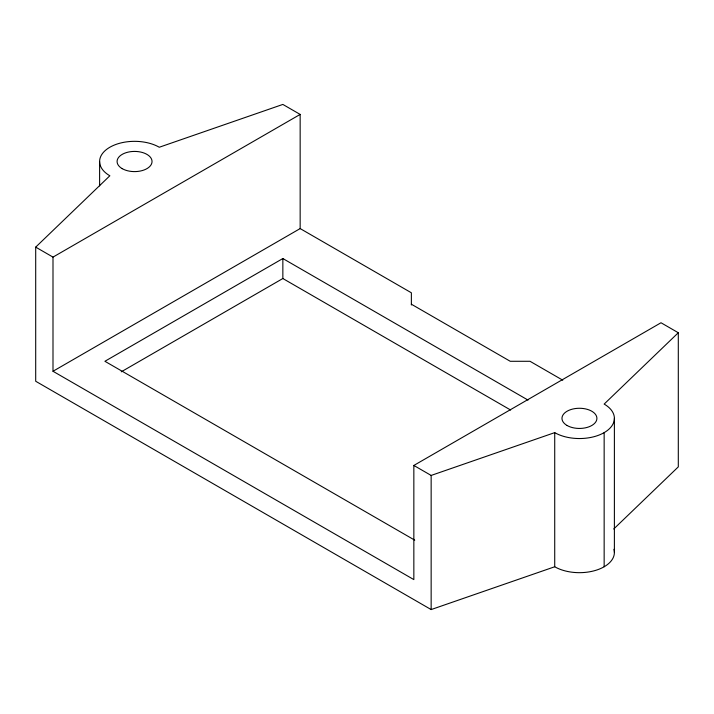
<?xml version="1.0" encoding="UTF-8"?>
<svg xmlns="http://www.w3.org/2000/svg" width="714" height="714" viewBox="0 0 714 714"><rect width="100%" height="100%" fill="white"/><g stroke="black" fill="none" stroke-linecap="round" stroke-linejoin="round"><path stroke-width="1.07" d="M613.951 549.316A34.95 20.179 0 0 1 595.324 570.468A34.95 20.179 0 0 1 554.724 566.764L431.149 609.569L35.7 381.258L35.7 247.124L109.849 175.778A34.95 20.179 0 0 1 109.849 147.245A34.95 20.179 0 0 1 159.276 147.245L282.851 104.431L300.157 114.418L300.157 228.578L52.997 371.271L52.997 257.111L300.157 114.418M52.997 371.271L413.843 579.598L413.843 465.448L661.003 322.755L678.3 332.742L604.151 404.088A34.95 20.179 0 0 1 604.151 432.63L604.151 566.755M613.719 529.003L678.3 466.876L678.3 332.742M528.021 400.09L282.851 258.539L104.904 361.284L414.736 540.159M121.255 371.815L282.851 278.522L510.644 410.032M413.843 465.448L431.149 475.435L554.724 432.63A34.95 20.179 0 0 0 604.151 432.63M300.157 228.578L411.371 292.785L411.371 304.994M562.757 380.187L530.011 361.284L510.233 361.284L411.371 304.209M35.7 247.124L52.997 257.111M614.388 418.359L614.388 552.475M554.724 432.63L554.724 566.755M431.149 475.435L431.149 609.569M282.851 258.539L282.851 278.522M99.612 161.507L99.612 185.899M122.201 168.647A17.475 10.094 0 0 0 151.439 164.122A17.475 10.094 0 0 0 130.037 151.761A17.475 10.094 0 0 0 122.201 168.647M567.077 425.49A17.475 10.094 0 0 0 596.315 420.965A17.475 10.094 0 0 0 574.913 408.613A17.475 10.094 0 0 0 567.077 425.49"/></g></svg>
